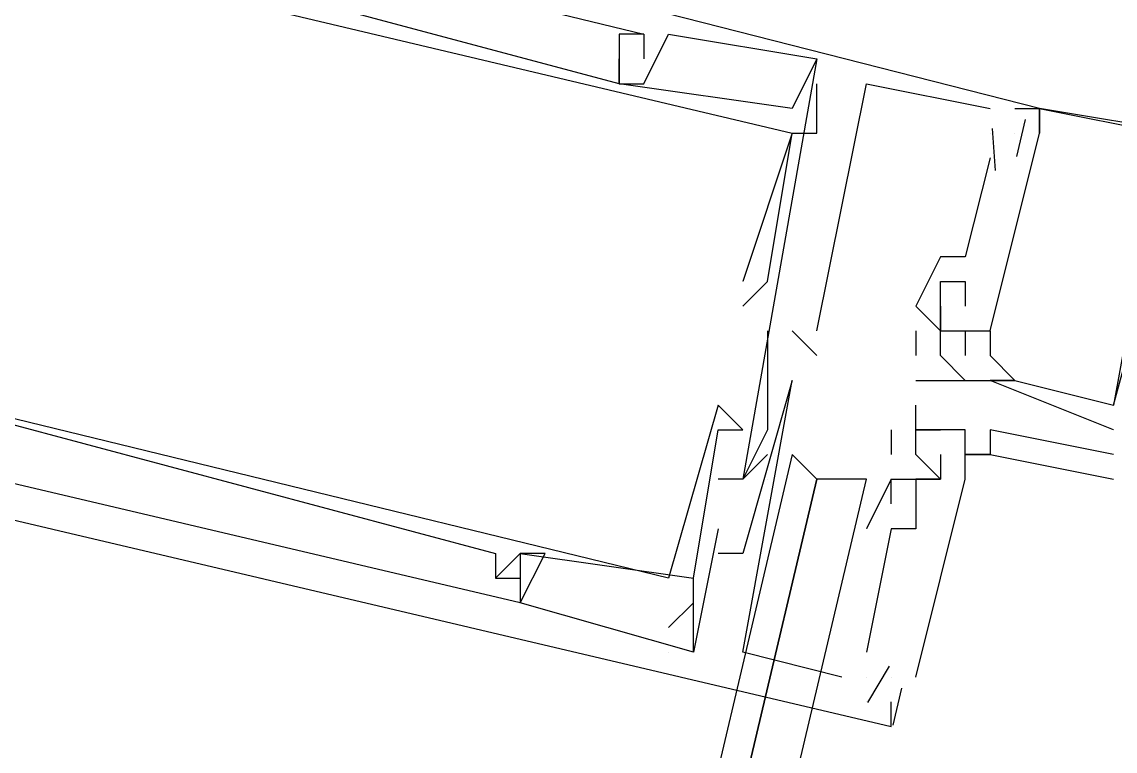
# Model space of a CAD drawing. Header units: feet. Extents: x -84 to 198, y -22 to 181.
# Drawn here: x 115.184 to 115.774, y 135.564 to 135.958 of the extents above; entities that cross this region are included whole.
import ezdxf

# ---------------------------------------------------------------- set-up
doc = ezdxf.new("R2010")
doc.units = ezdxf.units.FT
doc.layers.add('A-LINEA', color=7, linetype='CONTINUOUS')

msp = doc.modelspace()

# ---------------------------------------------------------------- linework, layer by layer
at = {"layer": 'A-LINEA'}
for p, q in [((115.5067, 135.9511), (115.5067, 135.9511)), ((115.5067, 135.9511), (115.5067, 135.9511)), ((115.5067, 135.9511), (115.5067, 135.9511)), ((115.52, 135.9511), (115.52, 135.9511)), ((115.52, 135.9511), (115.52, 135.9511)), ((115.52, 135.9511), (115.52, 135.9511)), ((115.52, 135.9511), (115.52, 135.9511)), ((115.52, 135.9511), (115.52, 135.9511)), ((115.52, 135.9511), (115.52, 135.9511)), ((115.5333, 135.9511), (115.5333, 135.9511)), ((115.5333, 135.9511), (115.5333, 135.9511)), ((115.5333, 135.9511), (115.5333, 135.9511)), ((115.5067, 135.9378), (115.5067, 135.9378)), ((115.5067, 135.9378), (115.5067, 135.9378)), ((115.5067, 135.9378), (115.5067, 135.9378)), ((115.5067, 135.9378), (115.5067, 135.9378)), ((115.5067, 135.9378), (115.5067, 135.9378)), ((115.5067, 135.9378), (115.5067, 135.9378)), ((115.5067, 135.9378), (115.5067, 135.9378)), ((115.5067, 135.9378), (115.5067, 135.9378)), ((115.5067, 135.9378), (115.5067, 135.9378)), ((115.52, 135.9378), (115.52, 135.9378)), ((115.52, 135.9378), (115.52, 135.9378)), ((115.52, 135.9378), (115.52, 135.9378)), ((115.52, 135.9378), (115.52, 135.9378)), ((115.52, 135.9378), (115.52, 135.9378)), ((115.52, 135.9378), (115.52, 135.9378)), ((115.52, 135.9378), (115.52, 135.9378)), ((115.52, 135.9378), (115.52, 135.9378)), ((115.52, 135.9378), (115.52, 135.9378)), ((115.6133, 135.9378), (115.6133, 135.9378)), ((115.6133, 135.9378), (115.6133, 135.9378)), ((115.6133, 135.9378), (115.6133, 135.9378)), ((115.6133, 135.9378), (115.6133, 135.9378)), ((115.6133, 135.9378), (115.6133, 135.9378)), ((115.6133, 135.9378), (115.6133, 135.9378)), ((115.5067, 135.9244), (115.5067, 135.9244)), ((115.5067, 135.9244), (115.5067, 135.9244)), ((115.5067, 135.9244), (115.5067, 135.9244)), ((115.5067, 135.9244), (115.5067, 135.9244)), ((115.5067, 135.9244), (115.5067, 135.9244)), ((115.5067, 135.9244), (115.5067, 135.9244)), ((115.5067, 135.9244), (115.5067, 135.9244)), ((115.5067, 135.9244), (115.5067, 135.9244)), ((115.5067, 135.9244), (115.5067, 135.9244)), ((115.52, 135.9244), (115.52, 135.9244)), ((115.52, 135.9244), (115.52, 135.9244)), ((115.52, 135.9244), (115.52, 135.9244)), ((115.6133, 135.9244), (115.6133, 135.9244)), ((115.6133, 135.9244), (115.6133, 135.9244)), ((115.6133, 135.9244), (115.6133, 135.9244)), ((115.64, 135.9244), (115.64, 135.9244)), ((115.64, 135.9244), (115.64, 135.9244)), ((115.64, 135.9244), (115.64, 135.9244)), ((115.6, 135.9111), (115.6, 135.9111)), ((115.6, 135.9111), (115.6, 135.9111)), ((115.6, 135.9111), (115.6, 135.9111)), ((115.7067, 135.9111), (115.7067, 135.9111)), ((115.7067, 135.9111), (115.7067, 135.9111)), ((115.7067, 135.9111), (115.7067, 135.9111)), ((115.72, 135.9111), (115.72, 135.9111)), ((115.72, 135.9111), (115.72, 135.9111)), ((115.72, 135.9111), (115.72, 135.9111)), ((115.7333, 135.9111), (115.7333, 135.9111)), ((115.7333, 135.9111), (115.7333, 135.9111)), ((115.7333, 135.9111), (115.7333, 135.9111)), ((115.7333, 135.9111), (115.7333, 135.9111)), ((115.7333, 135.9111), (115.7333, 135.9111)), ((115.7333, 135.9111), (115.7333, 135.9111)), ((115.7333, 135.9111), (115.7333, 135.9111)), ((115.7333, 135.9111), (115.7333, 135.9111)), ((115.7333, 135.9111), (115.7333, 135.9111)), ((115.7257, 135.9051), (115.7209, 135.8851)), ((115.7257, 135.9051), (115.7209, 135.8851)), ((115.7257, 135.9051), (115.7209, 135.8851)), ((115.6, 135.8978), (115.6, 135.8978)), ((115.6, 135.8978), (115.6, 135.8978)), ((115.6, 135.8978), (115.6, 135.8978)), ((115.6, 135.8978), (115.6, 135.8978)), ((115.6, 135.8978), (115.6, 135.8978)), ((115.6, 135.8978), (115.6, 135.8978)), ((115.6133, 135.8978), (115.6133, 135.8978)), ((115.6133, 135.8978), (115.6133, 135.8978)), ((115.6133, 135.8978), (115.6133, 135.8978)), ((115.7067, 135.8978), (115.7067, 135.8978)), ((115.7067, 135.8978), (115.7067, 135.8978)), ((115.7067, 135.8978), (115.7067, 135.8978)), ((115.7079, 135.9003), (115.7095, 135.8776)), ((115.7079, 135.9003), (115.7095, 135.8776)), ((115.7079, 135.9003), (115.7095, 135.8776)), ((115.72, 135.8978), (115.72, 135.8978)), ((115.72, 135.8978), (115.72, 135.8978)), ((115.72, 135.8978), (115.72, 135.8978)), ((115.72, 135.8978), (115.72, 135.8978)), ((115.72, 135.8978), (115.72, 135.8978)), ((115.72, 135.8978), (115.72, 135.8978)), ((115.7333, 135.8978), (115.7333, 135.8978)), ((115.7333, 135.8978), (115.7333, 135.8978)), ((115.7333, 135.8978), (115.7333, 135.8978)), ((115.7333, 135.8978), (115.7333, 135.8978)), ((115.7333, 135.8978), (115.7333, 135.8978)), ((115.7333, 135.8978), (115.7333, 135.8978)), ((115.7067, 135.8844), (115.6933, 135.8311)), ((115.7067, 135.8844), (115.6933, 135.8311)), ((115.7067, 135.8844), (115.6933, 135.8311)), ((115.7067, 135.8844), (115.7067, 135.8844)), ((115.7067, 135.8844), (115.7067, 135.8844)), ((115.7067, 135.8844), (115.7067, 135.8844)), ((115.68, 135.8311), (115.68, 135.8311)), ((115.68, 135.8311), (115.68, 135.8311)), ((115.68, 135.8311), (115.68, 135.8311)), ((115.6933, 135.8311), (115.6933, 135.8311)), ((115.6933, 135.8311), (115.6933, 135.8311)), ((115.6933, 135.8311), (115.6933, 135.8311)), ((115.5733, 135.8178), (115.5733, 135.8178)), ((115.5733, 135.8178), (115.5733, 135.8178)), ((115.5733, 135.8178), (115.5733, 135.8178)), ((115.5867, 135.8178), (115.5867, 135.8178)), ((115.5867, 135.8178), (115.5867, 135.8178)), ((115.5867, 135.8178), (115.5867, 135.8178)), ((115.68, 135.8178), (115.68, 135.8178)), ((115.68, 135.8178), (115.68, 135.8178)), ((115.68, 135.8178), (115.68, 135.8178)), ((115.6933, 135.8178), (115.6933, 135.8178)), ((115.6933, 135.8178), (115.6933, 135.8178)), ((115.6933, 135.8178), (115.6933, 135.8178)), ((115.5733, 135.8044), (115.5733, 135.8044)), ((115.5733, 135.8044), (115.5733, 135.8044)), ((115.5733, 135.8044), (115.5733, 135.8044)), ((115.6667, 135.8044), (115.6667, 135.8044)), ((115.6667, 135.8044), (115.68, 135.7911)), ((115.6667, 135.8044), (115.6667, 135.8044)), ((115.6667, 135.8044), (115.6667, 135.8044)), ((115.6667, 135.8044), (115.68, 135.7911)), ((115.6667, 135.8044), (115.6667, 135.8044)), ((115.6667, 135.8044), (115.6667, 135.8044)), ((115.6667, 135.8044), (115.68, 135.7911)), ((115.6667, 135.8044), (115.6667, 135.8044)), ((115.68, 135.8044), (115.68, 135.8044)), ((115.68, 135.8044), (115.68, 135.8044)), ((115.68, 135.8044), (115.68, 135.8044)), ((115.68, 135.8044), (115.68, 135.8044)), ((115.68, 135.8044), (115.68, 135.8044)), ((115.68, 135.8044), (115.68, 135.8044)), ((115.68, 135.8044), (115.68, 135.8044)), ((115.68, 135.8044), (115.68, 135.8044)), ((115.68, 135.8044), (115.68, 135.8044)), ((115.6933, 135.8044), (115.6933, 135.8044)), ((115.6933, 135.8044), (115.6933, 135.8044)), ((115.6933, 135.8044), (115.6933, 135.8044)), ((115.5867, 135.7911), (115.5867, 135.7911)), ((115.5867, 135.7911), (115.5867, 135.7911)), ((115.5867, 135.7911), (115.5867, 135.7911)), ((115.6, 135.7911), (115.6133, 135.7778)), ((115.6, 135.7911), (115.6, 135.7911)), ((115.6, 135.7911), (115.6133, 135.7778)), ((115.6, 135.7911), (115.6, 135.7911)), ((115.6, 135.7911), (115.6133, 135.7778)), ((115.6, 135.7911), (115.6, 135.7911)), ((115.6133, 135.7911), (115.6133, 135.7911)), ((115.6133, 135.7911), (115.6133, 135.7911)), ((115.6133, 135.7911), (115.6133, 135.7911)), ((115.6667, 135.7911), (115.6667, 135.7778)), ((115.6667, 135.7911), (115.6667, 135.7911)), ((115.6667, 135.7911), (115.6667, 135.7778)), ((115.6667, 135.7911), (115.6667, 135.7911)), ((115.6667, 135.7911), (115.6667, 135.7778)), ((115.6667, 135.7911), (115.6667, 135.7911)), ((115.68, 135.7911), (115.68, 135.7911)), ((115.68, 135.7911), (115.68, 135.7911)), ((115.68, 135.7911), (115.68, 135.7911)), ((115.68, 135.7911), (115.68, 135.7911)), ((115.68, 135.7911), (115.68, 135.7911)), ((115.68, 135.7911), (115.68, 135.7911)), ((115.68, 135.7911), (115.68, 135.7911)), ((115.68, 135.7911), (115.68, 135.7911)), ((115.68, 135.7911), (115.68, 135.7911)), ((115.68, 135.7911), (115.68, 135.7911)), ((115.68, 135.7911), (115.68, 135.7911)), ((115.68, 135.7911), (115.68, 135.7911)), ((115.6933, 135.7911), (115.6933, 135.7911)), ((115.6933, 135.7911), (115.6933, 135.7911)), ((115.6933, 135.7911), (115.6933, 135.7911)), ((115.6933, 135.7911), (115.6933, 135.7911)), ((115.6933, 135.7911), (115.6933, 135.7911)), ((115.6933, 135.7911), (115.6933, 135.7911)), ((115.6933, 135.7911), (115.6933, 135.7911)), ((115.6933, 135.7911), (115.6933, 135.7911)), ((115.6933, 135.7911), (115.6933, 135.7911)), ((115.7067, 135.7911), (115.7067, 135.7911)), ((115.7067, 135.7911), (115.7067, 135.7911)), ((115.7067, 135.7911), (115.7067, 135.7911)), ((115.7067, 135.7911), (115.7067, 135.7911)), ((115.7067, 135.7911), (115.7067, 135.7911)), ((115.7067, 135.7911), (115.7067, 135.7911)), ((115.6133, 135.7778), (115.6133, 135.7778)), ((115.6133, 135.7778), (115.6133, 135.7778)), ((115.6133, 135.7778), (115.6133, 135.7778)), ((115.6667, 135.7778), (115.6667, 135.7778)), ((115.6667, 135.7778), (115.6667, 135.7778)), ((115.6667, 135.7778), (115.6667, 135.7778)), ((115.68, 135.7778), (115.68, 135.7778)), ((115.68, 135.7778), (115.68, 135.7778)), ((115.68, 135.7778), (115.68, 135.7778)), ((115.6933, 135.7778), (115.6933, 135.7778)), ((115.6933, 135.7778), (115.6933, 135.7778)), ((115.6933, 135.7778), (115.6933, 135.7778)), ((115.7067, 135.7778), (115.7067, 135.7778)), ((115.7067, 135.7778), (115.7067, 135.7778)), ((115.7067, 135.7778), (115.7067, 135.7778)), ((115.6, 135.7644), (115.6, 135.7644)), ((115.6, 135.7644), (115.6, 135.7644)), ((115.6, 135.7644), (115.6, 135.7644)), ((115.6667, 135.7644), (115.6667, 135.7644)), ((115.6667, 135.7644), (115.6667, 135.7644)), ((115.6667, 135.7644), (115.6667, 135.7644)), ((115.68, 135.7644), (115.68, 135.7644)), ((115.68, 135.7644), (115.68, 135.7644)), ((115.68, 135.7644), (115.68, 135.7644)), ((115.6933, 135.7644), (115.6933, 135.7644)), ((115.6933, 135.7644), (115.6933, 135.7644)), ((115.6933, 135.7644), (115.6933, 135.7644)), ((115.7733, 135.7378), (115.7067, 135.7644)), ((115.7067, 135.7644), (115.7067, 135.7644)), ((115.7067, 135.7644), (115.7067, 135.7644)), ((115.7733, 135.7378), (115.7067, 135.7644)), ((115.7067, 135.7644), (115.7067, 135.7644)), ((115.7067, 135.7644), (115.7067, 135.7644)), ((115.7733, 135.7378), (115.7067, 135.7644)), ((115.7067, 135.7644), (115.7067, 135.7644)), ((115.7067, 135.7644), (115.7067, 135.7644)), ((115.72, 135.7644), (115.72, 135.7644)), ((115.72, 135.7644), (115.72, 135.7644)), ((115.72, 135.7644), (115.72, 135.7644)), ((115.72, 135.7644), (115.72, 135.7644)), ((115.72, 135.7644), (115.72, 135.7644)), ((115.72, 135.7644), (115.72, 135.7644)), ((115.72, 135.7644), (115.72, 135.7644)), ((115.72, 135.7644), (115.72, 135.7644)), ((115.72, 135.7644), (115.72, 135.7644)), ((115.56, 135.7511), (115.56, 135.7511)), ((115.56, 135.7511), (115.56, 135.7511)), ((115.56, 135.7511), (115.56, 135.7511)), ((115.5867, 135.7511), (115.5867, 135.7511)), ((115.5867, 135.7511), (115.5867, 135.7511)), ((115.5867, 135.7511), (115.5867, 135.7511)), ((115.6667, 135.7511), (115.6667, 135.7511)), ((115.7733, 135.7511), (115.7733, 135.7511)), ((115.7733, 135.7511), (115.7733, 135.7511)), ((115.7733, 135.7511), (115.7733, 135.7511)), ((115.7733, 135.7511), (115.7733, 135.7511)), ((115.7733, 135.7511), (115.7733, 135.7511)), ((115.7733, 135.7511), (115.7733, 135.7511)), ((115.56, 135.7378), (115.56, 135.7378)), ((115.56, 135.7378), (115.56, 135.7378)), ((115.56, 135.7378), (115.56, 135.7378)), ((115.5733, 135.7378), (115.5733, 135.7378)), ((115.5733, 135.7378), (115.5733, 135.7378)), ((115.5733, 135.7378), (115.5733, 135.7378)), ((115.5867, 135.7378), (115.5867, 135.7378)), ((115.5867, 135.7378), (115.5867, 135.7378)), ((115.5867, 135.7378), (115.5867, 135.7378)), ((115.6533, 135.7378), (115.6533, 135.7244)), ((115.6533, 135.7378), (115.6533, 135.7378)), ((115.6667, 135.7378), (115.6667, 135.7378)), ((115.6667, 135.7378), (115.6667, 135.7378)), ((115.68, 135.7378), (115.68, 135.7378)), ((115.68, 135.7378), (115.68, 135.7378)), ((115.6933, 135.7378), (115.6933, 135.7378)), ((115.7067, 135.7378), (115.7067, 135.7378)), ((115.7733, 135.7378), (115.7733, 135.7378)), ((115.7733, 135.7378), (115.7733, 135.7378)), ((115.7733, 135.7378), (115.7733, 135.7378)), ((115.7733, 135.7378), (115.7733, 135.7378)), ((115.5867, 135.7244), (115.5867, 135.7244)), ((115.5867, 135.7244), (115.5867, 135.7244)), ((115.5867, 135.7244), (115.5867, 135.7244)), ((115.6533, 135.7244), (115.6533, 135.7244)), ((115.6667, 135.7244), (115.6667, 135.7244)), ((115.68, 135.7244), (115.68, 135.7244)), ((115.6933, 135.7244), (115.6933, 135.7244)), ((115.6933, 135.7244), (115.6933, 135.7244)), ((115.6933, 135.7244), (115.6933, 135.7244)), ((115.7067, 135.7244), (115.7067, 135.7244)), ((115.7067, 135.7244), (115.7067, 135.7244)), ((115.7733, 135.7244), (115.7733, 135.7244)), ((115.56, 135.7111), (115.56, 135.7111)), ((115.56, 135.7111), (115.56, 135.7111)), ((115.56, 135.7111), (115.56, 135.7111)), ((115.5733, 135.7111), (115.5733, 135.7111)), ((115.5733, 135.7111), (115.5733, 135.7111)), ((115.5733, 135.7111), (115.5733, 135.7111)), ((115.5733, 135.7111), (115.5733, 135.7111)), ((115.5733, 135.7111), (115.5733, 135.7111)), ((115.5733, 135.7111), (115.5733, 135.7111)), ((115.5733, 135.7111), (115.5733, 135.7111)), ((115.5733, 135.7111), (115.5733, 135.7111)), ((115.5733, 135.7111), (115.5733, 135.7111)), ((115.5867, 135.7111), (115.5867, 135.7111)), ((115.5867, 135.7111), (115.5867, 135.7111)), ((115.5867, 135.7111), (115.5867, 135.7111)), ((115.5867, 135.7111), (115.5867, 135.7111)), ((115.5867, 135.7111), (115.5867, 135.7111)), ((115.5867, 135.7111), (115.5867, 135.7111)), ((115.6533, 135.7111), (115.64, 135.6844)), ((115.6533, 135.7111), (115.64, 135.6844)), ((115.6533, 135.7111), (115.64, 135.6844)), ((115.6533, 135.7111), (115.6533, 135.7111)), ((115.6533, 135.7111), (115.6533, 135.7111)), ((115.6533, 135.7111), (115.6533, 135.7111)), ((115.6533, 135.7111), (115.6533, 135.7111)), ((115.6533, 135.7111), (115.6533, 135.7111)), ((115.6533, 135.7111), (115.6533, 135.7111)), ((115.6533, 135.7111), (115.6533, 135.7111)), ((115.6667, 135.7111), (115.6667, 135.7111)), ((115.6667, 135.6044), (115.6933, 135.7111)), ((115.6667, 135.7111), (115.6667, 135.7111)), ((115.6667, 135.7111), (115.6667, 135.7111)), ((115.6667, 135.6044), (115.6933, 135.7111)), ((115.6667, 135.7111), (115.6667, 135.7111)), ((115.6667, 135.7111), (115.6667, 135.7111)), ((115.6667, 135.6044), (115.6933, 135.7111)), ((115.6667, 135.7111), (115.6667, 135.7111)), ((115.6667, 135.7111), (115.6667, 135.7111)), ((115.68, 135.7111), (115.68, 135.7111)), ((115.68, 135.7111), (115.68, 135.7111)), ((115.68, 135.7111), (115.68, 135.7111)), ((115.68, 135.7111), (115.68, 135.7111)), ((115.68, 135.7111), (115.68, 135.7111)), ((115.68, 135.7111), (115.68, 135.7111)), ((115.6933, 135.7111), (115.6933, 135.7111)), ((115.6933, 135.7111), (115.6933, 135.7111)), ((115.6933, 135.7111), (115.6933, 135.7111)), ((115.6933, 135.7111), (115.6933, 135.7111)), ((115.7733, 135.7111), (115.7733, 135.7111)), ((115.6533, 135.6978), (115.6533, 135.6978)), ((115.6533, 135.6978), (115.6533, 135.6978)), ((115.6533, 135.6978), (115.6533, 135.6978)), ((115.6667, 135.6978), (115.6667, 135.6978)), ((115.6667, 135.6978), (115.6667, 135.6978)), ((115.6667, 135.6978), (115.6667, 135.6978)), ((115.56, 135.6844), (115.56, 135.6844)), ((115.56, 135.6844), (115.56, 135.6844)), ((115.56, 135.6844), (115.56, 135.6844)), ((115.6533, 135.6844), (115.64, 135.6178)), ((115.64, 135.6844), (115.64, 135.6844)), ((115.6533, 135.6844), (115.64, 135.6178)), ((115.64, 135.6844), (115.64, 135.6844)), ((115.6533, 135.6844), (115.64, 135.6178)), ((115.64, 135.6844), (115.64, 135.6844)), ((115.6533, 135.6844), (115.6533, 135.6844)), ((115.6533, 135.6844), (115.6533, 135.6844)), ((115.6533, 135.6844), (115.6533, 135.6844)), ((115.6533, 135.6844), (115.6533, 135.6844)), ((115.6533, 135.6844), (115.6533, 135.6844)), ((115.6533, 135.6844), (115.6533, 135.6844)), ((115.6667, 135.6844), (115.6667, 135.6844)), ((115.6667, 135.6844), (115.6667, 135.6844)), ((115.6667, 135.6844), (115.6667, 135.6844)), ((115.44, 135.6711), (115.44, 135.6711)), ((115.44, 135.6711), (115.44, 135.6711)), ((115.44, 135.6711), (115.44, 135.6711)), ((115.4533, 135.6711), (115.4533, 135.6711)), ((115.4533, 135.6711), (115.4533, 135.6711)), ((115.4533, 135.6711), (115.4533, 135.6711)), ((115.4533, 135.6711), (115.4533, 135.6711)), ((115.4533, 135.6711), (115.4533, 135.6711)), ((115.4533, 135.6711), (115.4533, 135.6711)), ((115.4667, 135.6711), (115.4667, 135.6711)), ((115.4667, 135.6711), (115.4667, 135.6711)), ((115.4667, 135.6711), (115.4667, 135.6711)), ((115.56, 135.6711), (115.56, 135.6711)), ((115.56, 135.6711), (115.56, 135.6711)), ((115.56, 135.6711), (115.56, 135.6711)), ((115.5733, 135.6711), (115.5733, 135.6711)), ((115.5733, 135.6711), (115.5733, 135.6711)), ((115.5733, 135.6711), (115.5733, 135.6711)), ((115.44, 135.6578), (115.44, 135.6578)), ((115.44, 135.6578), (115.44, 135.6578)), ((115.44, 135.6578), (115.44, 135.6578)), ((115.44, 135.6578), (115.44, 135.6578)), ((115.44, 135.6578), (115.44, 135.6578)), ((115.44, 135.6578), (115.44, 135.6578)), ((115.4533, 135.6578), (115.4533, 135.6578)), ((115.4533, 135.6578), (115.4533, 135.6578)), ((115.4533, 135.6578), (115.4533, 135.6578)), ((115.4533, 135.6578), (115.4533, 135.6578)), ((115.4533, 135.6578), (115.4533, 135.6578)), ((115.4533, 135.6578), (115.4533, 135.6578)), ((115.5333, 135.6578), (115.5333, 135.6578)), ((115.5333, 135.6578), (115.5333, 135.6578)), ((115.5333, 135.6578), (115.5333, 135.6578)), ((115.5467, 135.6578), (115.5467, 135.6578)), ((115.5467, 135.6578), (115.5467, 135.6578)), ((115.5467, 135.6578), (115.5467, 135.6578)), ((115.5467, 135.6578), (115.5467, 135.6578)), ((115.5467, 135.6578), (115.5467, 135.6578)), ((115.5467, 135.6578), (115.5467, 135.6578)), ((115.4533, 135.6444), (115.4533, 135.6444)), ((115.4533, 135.6444), (115.4533, 135.6444)), ((115.4533, 135.6444), (115.4533, 135.6444)), ((115.4533, 135.6444), (115.4533, 135.6444)), ((115.4533, 135.6444), (115.4533, 135.6444)), ((115.4533, 135.6444), (115.4533, 135.6444)), ((115.5333, 135.6311), (115.5467, 135.6444)), ((115.5333, 135.6311), (115.5467, 135.6444)), ((115.5333, 135.6311), (115.5467, 135.6444)), ((115.5467, 135.6444), (115.5467, 135.6444)), ((115.5467, 135.6444), (115.5467, 135.6444)), ((115.5467, 135.6444), (115.5467, 135.6444)), ((115.5333, 135.6311), (115.5333, 135.6311)), ((115.5333, 135.6311), (115.5333, 135.6311)), ((115.5333, 135.6311), (115.5333, 135.6311)), ((115.5467, 135.6311), (115.5467, 135.6311)), ((115.5467, 135.6311), (115.5467, 135.6311)), ((115.5467, 135.6311), (115.5467, 135.6311)), ((115.5333, 135.6178), (115.5333, 135.6178)), ((115.5333, 135.6178), (115.5333, 135.6178)), ((115.5333, 135.6178), (115.5333, 135.6178)), ((115.5467, 135.6178), (115.5467, 135.6178)), ((115.5467, 135.6178), (115.5467, 135.6178)), ((115.5467, 135.6178), (115.5467, 135.6178)), ((115.5467, 135.6178), (115.5467, 135.6178)), ((115.5467, 135.6178), (115.5467, 135.6178)), ((115.5467, 135.6178), (115.5467, 135.6178)), ((115.5733, 135.6178), (115.5733, 135.6178)), ((115.5733, 135.6178), (115.5733, 135.6178)), ((115.5733, 135.6178), (115.5733, 135.6178)), ((115.64, 135.6178), (115.64, 135.6178)), ((115.64, 135.6178), (115.64, 135.6178)), ((115.64, 135.6178), (115.64, 135.6178)), ((115.6522, 135.6102), (115.6406, 135.5907)), ((115.6522, 135.6102), (115.6406, 135.5907)), ((115.6522, 135.6102), (115.6406, 135.5907)), ((115.6267, 135.6044), (115.6267, 135.6044)), ((115.6267, 135.6044), (115.6267, 135.6044)), ((115.6267, 135.6044), (115.6267, 135.6044)), ((115.64, 135.6044), (115.64, 135.6044)), ((115.64, 135.6044), (115.64, 135.6044)), ((115.64, 135.6044), (115.64, 135.6044)), ((115.6533, 135.6044), (115.6533, 135.6044)), ((115.6533, 135.6044), (115.6533, 135.6044)), ((115.6533, 135.6044), (115.6533, 135.6044)), ((115.6533, 135.6044), (115.6533, 135.6044)), ((115.6533, 135.6044), (115.6533, 135.6044)), ((115.6533, 135.6044), (115.6533, 135.6044)), ((115.6667, 135.6044), (115.6667, 135.6044)), ((115.6667, 135.6044), (115.6667, 135.6044)), ((115.6667, 135.6044), (115.6667, 135.6044)), ((115.659, 135.5984), (115.6543, 135.5784)), ((115.659, 135.5984), (115.6543, 135.5784)), ((115.659, 135.5984), (115.6543, 135.5784)), ((115.64, 135.5911), (115.64, 135.5911)), ((115.64, 135.5911), (115.64, 135.5911)), ((115.64, 135.5911), (115.64, 135.5911)), ((115.6533, 135.5911), (115.6533, 135.5911)), ((115.6533, 135.5911), (115.6533, 135.5911)), ((115.6533, 135.5911), (115.6533, 135.5911)), ((115.6533, 135.5778), (115.6533, 135.5778)), ((115.6533, 135.5778), (115.6533, 135.5778)), ((115.6533, 135.5778), (115.6533, 135.5778))]:
    msp.add_line(p, q, dxfattribs=at)
for points in [[(115.72, 135.9111), (115.7333, 135.9111), (115.0533, 136.0844)], [(115.72, 135.9111), (115.7333, 135.9111), (115.0533, 136.0844)], [(115.72, 135.9111), (115.7333, 135.9111), (115.0533, 136.0844)], [(115.52, 135.9511), (115.5067, 135.9511), (115.5067, 135.9244), (115.1067, 136.0311), (115.1067, 136.0444), (115.08, 136.0444), (115.08, 136.0578), (115.0667, 136.0444)], [(115.0667, 136.0444), (115.08, 136.0578), (115.52, 135.9511), (115.52, 135.9378)], [(115.52, 135.9511), (115.5067, 135.9511), (115.5067, 135.9244), (115.1067, 136.0311), (115.1067, 136.0444), (115.08, 136.0444), (115.08, 136.0578), (115.0667, 136.0444)], [(115.0667, 136.0444), (115.08, 136.0578), (115.52, 135.9511), (115.52, 135.9378)], [(115.52, 135.9511), (115.5067, 135.9511), (115.5067, 135.9244), (115.1067, 136.0311), (115.1067, 136.0444), (115.08, 136.0444), (115.08, 136.0578), (115.0667, 136.0444)], [(115.0667, 136.0444), (115.08, 136.0578), (115.52, 135.9511), (115.52, 135.9378)], [(115.08, 135.9378), (115.0933, 136.0178), (115.6, 135.8978), (115.5733, 135.8178), (115.5733, 135.8178)], [(115.08, 135.9378), (115.0933, 136.0178), (115.6, 135.8978), (115.5733, 135.8178), (115.5733, 135.8178)], [(115.08, 135.9378), (115.0933, 136.0178), (115.6, 135.8978), (115.5733, 135.8178), (115.5733, 135.8178)], [(115.52, 135.9511), (115.5067, 135.9511), (115.5067, 135.9511), (115.5067, 135.9244)], [(115.5067, 135.9244), (115.52, 135.9244), (115.5333, 135.9511), (115.6133, 135.9378), (115.5733, 135.7111), (115.56, 135.7111)], [(115.52, 135.9511), (115.5067, 135.9511), (115.5067, 135.9511), (115.5067, 135.9244)], [(115.5067, 135.9244), (115.52, 135.9244), (115.5333, 135.9511), (115.6133, 135.9378), (115.5733, 135.7111), (115.56, 135.7111)], [(115.52, 135.9511), (115.5067, 135.9511), (115.5067, 135.9511), (115.5067, 135.9244)], [(115.5067, 135.9244), (115.52, 135.9244), (115.5333, 135.9511), (115.6133, 135.9378), (115.5733, 135.7111), (115.56, 135.7111)], [(115.6133, 135.9378), (115.6, 135.9111), (115.5067, 135.9244), (115.5067, 135.9378)], [(115.6133, 135.9378), (115.6, 135.9111), (115.5067, 135.9244), (115.5067, 135.9378)], [(115.6133, 135.9378), (115.6, 135.9111), (115.5067, 135.9244), (115.5067, 135.9378)], [(115.5733, 135.8044), (115.5867, 135.8178), (115.6, 135.8978), (115.6133, 135.8978), (115.6133, 135.9244)], [(115.5733, 135.8044), (115.5867, 135.8178), (115.6, 135.8978), (115.6133, 135.8978), (115.6133, 135.9244)], [(115.5733, 135.8044), (115.5867, 135.8178), (115.6, 135.8978), (115.6133, 135.8978), (115.6133, 135.9244)], [(115.6133, 135.7911), (115.64, 135.9244), (115.7067, 135.9111)], [(115.6133, 135.7911), (115.64, 135.9244), (115.7067, 135.9111)], [(115.6133, 135.7911), (115.64, 135.9244), (115.7067, 135.9111)], [(115.7067, 135.7778), (115.72, 135.7644), (115.72, 135.7644), (115.72, 135.7644), (115.72, 135.7644), (115.7733, 135.7511), (115.7733, 135.7511), (115.8133, 135.8978), (115.8133, 135.8978), (115.7333, 135.9111), (115.7333, 135.8978), (115.7333, 135.9111), (115.8, 135.8978), (115.8, 135.8978), (115.7733, 135.7511)], [(115.7067, 135.7778), (115.72, 135.7644), (115.72, 135.7644), (115.72, 135.7644), (115.72, 135.7644), (115.7733, 135.7511), (115.7733, 135.7511), (115.8133, 135.8978), (115.8133, 135.8978), (115.7333, 135.9111), (115.7333, 135.8978), (115.7333, 135.9111), (115.8, 135.8978), (115.8, 135.8978), (115.7733, 135.7511)], [(115.7067, 135.7778), (115.72, 135.7644), (115.72, 135.7644), (115.72, 135.7644), (115.72, 135.7644), (115.7733, 135.7511), (115.7733, 135.7511), (115.8133, 135.8978), (115.8133, 135.8978), (115.7333, 135.9111), (115.7333, 135.8978), (115.7333, 135.9111), (115.8, 135.8978), (115.8, 135.8978), (115.7733, 135.7511)], [(115.6933, 135.7911), (115.7067, 135.7911), (115.7333, 135.8978)], [(115.6933, 135.7911), (115.7067, 135.7911), (115.7333, 135.8978)], [(115.6933, 135.7911), (115.7067, 135.7911), (115.7333, 135.8978)], [(115.5467, 135.6178), (115.5467, 135.6578), (115.56, 135.7378), (115.5733, 135.7378), (115.56, 135.7511), (115.56, 135.7511), (115.5333, 135.6578), (115.04, 135.7778), (115.0667, 135.8711)], [(115.5467, 135.6178), (115.5467, 135.6578), (115.56, 135.7378), (115.5733, 135.7378), (115.56, 135.7511), (115.56, 135.7511), (115.5333, 135.6578), (115.04, 135.7778), (115.0667, 135.8711)], [(115.5467, 135.6178), (115.5467, 135.6578), (115.56, 135.7378), (115.5733, 135.7378), (115.56, 135.7511), (115.56, 135.7511), (115.5333, 135.6578), (115.04, 135.7778), (115.0667, 135.8711)], [(115.6933, 135.8311), (115.68, 135.8311), (115.6667, 135.8044), (115.68, 135.7911), (115.68, 135.8044), (115.68, 135.8178), (115.6933, 135.8178), (115.6933, 135.8044)], [(115.6933, 135.8311), (115.68, 135.8311), (115.6667, 135.8044), (115.68, 135.7911), (115.68, 135.8044), (115.68, 135.8178), (115.6933, 135.8178), (115.6933, 135.8044)], [(115.6933, 135.8311), (115.68, 135.8311), (115.6667, 135.8044), (115.68, 135.7911), (115.68, 135.8044), (115.68, 135.8178), (115.6933, 135.8178), (115.6933, 135.8044)], [(115.68, 135.7911), (115.68, 135.8044), (115.68, 135.8044), (115.68, 135.7911), (115.6933, 135.7911), (115.6933, 135.7911), (115.7067, 135.7911), (115.7067, 135.7778), (115.7067, 135.7778)], [(115.68, 135.7911), (115.68, 135.8044), (115.68, 135.8044), (115.68, 135.7911), (115.6933, 135.7911), (115.6933, 135.7911), (115.7067, 135.7911), (115.7067, 135.7778), (115.7067, 135.7778)], [(115.68, 135.7911), (115.68, 135.8044), (115.68, 135.8044), (115.68, 135.7911), (115.6933, 135.7911), (115.6933, 135.7911), (115.7067, 135.7911), (115.7067, 135.7778), (115.7067, 135.7778)], [(115.5867, 135.7911), (115.5867, 135.7511), (115.5867, 135.7378), (115.5733, 135.7111), (115.5867, 135.7244)], [(115.5867, 135.7911), (115.5867, 135.7511), (115.5867, 135.7378), (115.5733, 135.7111), (115.5867, 135.7244)], [(115.5867, 135.7911), (115.5867, 135.7511), (115.5867, 135.7378), (115.5733, 135.7111), (115.5867, 135.7244)], [(115.6933, 135.7644), (115.68, 135.7778), (115.68, 135.7911), (115.6933, 135.7911), (115.6933, 135.7778)], [(115.6933, 135.7644), (115.68, 135.7778), (115.68, 135.7911), (115.6933, 135.7911), (115.6933, 135.7778)], [(115.6933, 135.7644), (115.68, 135.7778), (115.68, 135.7911), (115.6933, 135.7911), (115.6933, 135.7778)], [(115.04, 135.7778), (115.44, 135.6711), (115.44, 135.6578), (115.4533, 135.6578)], [(115.04, 135.7778), (115.44, 135.6711), (115.44, 135.6578), (115.4533, 135.6578)], [(115.04, 135.7778), (115.44, 135.6711), (115.44, 135.6578), (115.4533, 135.6578)], [(115.6267, 135.6044), (115.5733, 135.6178), (115.6, 135.7644), (115.5733, 135.6711), (115.56, 135.6711)], [(115.6267, 135.6044), (115.5733, 135.6178), (115.6, 135.7644), (115.5733, 135.6711), (115.56, 135.6711)], [(115.6267, 135.6044), (115.5733, 135.6178), (115.6, 135.7644), (115.5733, 135.6711), (115.56, 135.6711)], [(115.6667, 135.7644), (115.68, 135.7644), (115.7067, 135.7644), (115.72, 135.7644), (115.7067, 135.7644)], [(115.6667, 135.7644), (115.68, 135.7644), (115.7067, 135.7644), (115.72, 135.7644), (115.7067, 135.7644)], [(115.6667, 135.7644), (115.68, 135.7644), (115.7067, 135.7644), (115.72, 135.7644), (115.7067, 135.7644)], [(115.56, 135.6844), (115.5467, 135.6178), (115.4533, 135.6444), (115.4667, 135.6711), (115.4533, 135.6711), (115.4533, 135.6578), (115.4533, 135.6444), (115, 135.7511)], [(115.56, 135.6844), (115.5467, 135.6178), (115.4533, 135.6444), (115.4667, 135.6711), (115.4533, 135.6711), (115.4533, 135.6578), (115.4533, 135.6444), (115, 135.7511)], [(115.56, 135.6844), (115.5467, 135.6178), (115.4533, 135.6444), (115.4667, 135.6711), (115.4533, 135.6711), (115.4533, 135.6578), (115.4533, 135.6444), (115, 135.7511)], [(115.7733, 135.7244), (115.7067, 135.7378), (115.7067, 135.7244), (115.6933, 135.7244), (115.6933, 135.7378), (115.68, 135.7378), (115.6667, 135.7378), (115.6667, 135.7511)], [(114.9733, 135.7378), (115.6533, 135.5778), (115.6533, 135.5911)], [(114.9733, 135.7378), (115.6533, 135.5778), (115.6533, 135.5911)], [(114.9733, 135.7378), (115.6533, 135.5778), (115.6533, 135.5911)], [(115.68, 135.7244), (115.68, 135.7111), (115.6667, 135.7244), (115.6667, 135.7378), (115.68, 135.7378)], [(114.7467, 132.0444), (115.6133, 135.7111), (115.6, 135.7244), (114.7333, 132.0444), (114.7467, 132.0444)], [(115.6933, 135.7244), (115.7067, 135.7244), (115.7067, 135.7244), (115.7067, 135.7244), (115.7067, 135.7244), (115.7733, 135.7111), (115.7733, 135.7111), (115.7733, 135.7111)], [(115.6933, 135.7111), (115.6933, 135.7244), (115.6933, 135.7244)], [(114.7733, 132.0444), (115.64, 135.7111), (115.6267, 135.7111), (115.6133, 135.7111), (114.7467, 132.0444), (114.7733, 132.0311), (114.7733, 132.0444)], [(115.68, 135.7111), (115.6667, 135.7111), (115.6667, 135.6978), (115.6667, 135.6844), (115.6533, 135.6844)], [(115.6533, 135.6978), (115.6533, 135.7111), (115.6667, 135.7111)], [(115.68, 135.7111), (115.6667, 135.7111), (115.6667, 135.6978), (115.6667, 135.6844), (115.6533, 135.6844)], [(115.6533, 135.6978), (115.6533, 135.7111), (115.6667, 135.7111)], [(115.68, 135.7111), (115.6667, 135.7111), (115.6667, 135.6978), (115.6667, 135.6844), (115.6533, 135.6844)], [(115.6533, 135.6978), (115.6533, 135.7111), (115.6667, 135.7111)], [(115.6667, 135.7111), (115.68, 135.7111), (115.68, 135.7111), (115.68, 135.7111)], [(115.44, 135.6578), (115.4533, 135.6711), (115.5467, 135.6578)], [(115.44, 135.6578), (115.4533, 135.6711), (115.5467, 135.6578)], [(115.44, 135.6578), (115.4533, 135.6711), (115.5467, 135.6578)]]:
    msp.add_lwpolyline(points, dxfattribs=at)
msp.add_lwpolyline([(115.6533, 135.7111), (115.6533, 135.7111), (115.6533, 135.7111), (115.6533, 135.7111)], close=True, dxfattribs=at)

doc.saveas('drawing.dxf')
